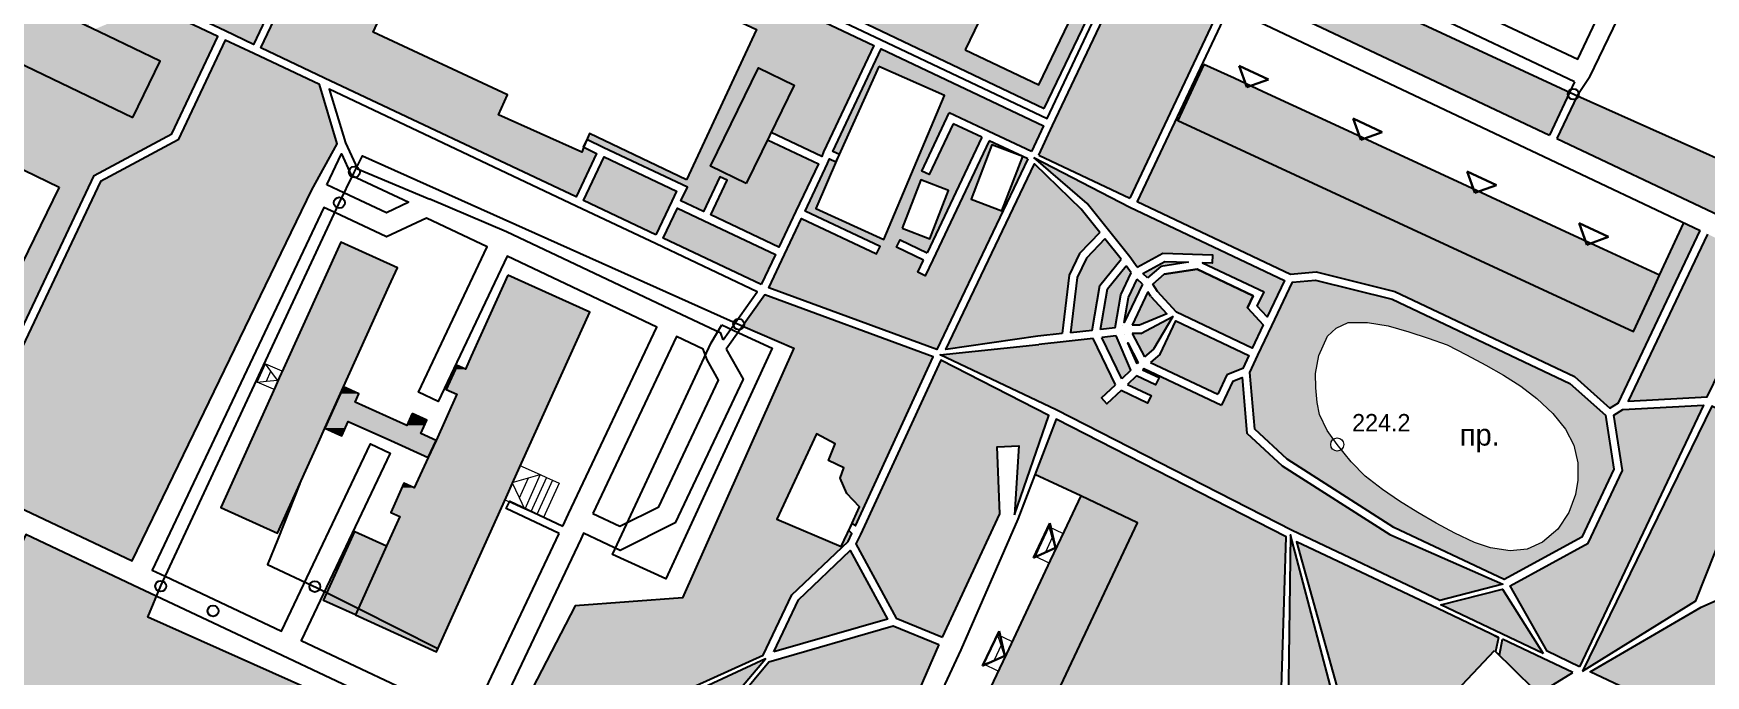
# Model space of a CAD drawing. Extents: x 1000 to 4000, y -4000 to -1000.
# Drawn here: x 2117.6 to 2424.6, y -2786.9 to -2669 of the extents above; entities that cross this region are included whole.
import ezdxf
from ezdxf.enums import TextEntityAlignment as Align

# ---------------------------------------------------------------- set-up
doc = ezdxf.new("R2010")
doc.units = 0
doc.header["$MEASUREMENT"] = 0
for name, color, linetype in [('30', 7, 'CONTINUOUS'), ('34', 7, 'CONTINUOUS'), ('AVTOSTOYANKI', 150, 'CONTINUOUS'), ('DOR_DOROZHKA', 40, 'CONTINUOUS'), ('DOR_LESTNICA', 6, 'CONTINUOUS'), ('OGRAZHDENIYA', 12, 'CONTINUOUS'), ('PL_DETSKAYA', 1, 'CONTINUOUS'), ('PL_SPORT', 5, 'CONTINUOUS'), ('PROEZDY', 253, 'CONTINUOUS'), ('VOROTA_SHLAGBAUMY', 30, 'CONTINUOUS'), ('ZDANIYA', 250, 'CONTINUOUS'), ('ZDANIYA_OSM_DOP', 250, 'CONTINUOUS'), ('ZDANIYA_OSM_DOP_ZALIVKA', 252, 'CONTINUOUS'), ('ZDANIYA_ZALIVKA', 251, 'CONTINUOUS')]:
    doc.layers.add(name, color=color, linetype=linetype)
doc.layers.add('GREEN_AREAS', color=7, linetype='CONTINUOUS', true_color=0x91ce82)
doc.layers.add('подъезды', color=6, linetype='CONTINUOUS', lineweight=40)
doc.styles.get("Standard").update_dxf_attribs({"font": 'txt', "height": 0.2})

msp = doc.modelspace()

# ---------------------------------------------------------------- hatches: boundary and pattern name
at = {"layer": 'GREEN_AREAS'}
h = msp.add_hatch(color=256, dxfattribs=at)
h.dxf.hatch_style = 1
h.paths.add_polyline_path([(2401.24, -2680.57, -0.187333), (2400.73, -2681.07), (2397.3, -2688.33), (2425.99, -2701.9), (2434.29, -2705.83), (2489.69, -2588.76), (2414.1, -2552.97), (2391.28, -2601.19), (2391.37, -2601.95), (2392.16, -2602.31), (2416.34, -2554.79), (2482.45, -2592.72), (2433.97, -2695.22)])
h = msp.add_hatch(color=256, dxfattribs=at)
h.dxf.hatch_style = 1
h.paths.add_polyline_path([(2069.36, -2777.68), (2045.1, -2766.2), (2048.66, -2758.67), (2048.01, -2755.84), (1997.18, -2731.15), (2034.55, -2654.58), (2122.29, -2697.23), (2103.3, -2736.12, -0.179706), (2103.78, -2736.63), (2108.11, -2738.68), (2128.74, -2695.11), (2143, -2687.44), (2151.45, -2669.59), (2140.65, -2664.47), (2046.12, -2614.59), (1993.42, -2725.98), (1993.15, -2747.37), (1989.45, -2755.18), (1990.18, -2754.95), (1995.17, -2743.71), (2000, -2745.9), (2016.8, -2754.18), (2011.37, -2765.22), (2008.2, -2771.92), (2060.4, -2796.62)])
h.paths.add_polyline_path([(2052, -2790.3), (2024.43, -2777.79), (2031.33, -2762.68), (2058.89, -2775.19)], flags=16)
h.paths.add_polyline_path([(2053.54, -2644.79), (2058.52, -2634.46), (2064.29, -2637.24), (2067.18, -2638.63), (2065.85, -2633.79), (2072.59, -2637.07), (2067.98, -2639.01), (2071.06, -2640.5), (2084.83, -2647.13), (2087.76, -2648.54), (2086.43, -2643.7), (2093.17, -2646.99), (2088.56, -2648.93), (2091.68, -2650.43), (2107.55, -2658.08), (2109.81, -2659.17), (2108.48, -2654.33), (2115.22, -2657.61), (2110.61, -2659.55), (2113.06, -2660.74), (2125.66, -2666.81), (2127.92, -2667.9), (2126.59, -2663.06), (2133.34, -2666.34), (2128.73, -2668.28), (2131.18, -2669.47), (2140.84, -2674.12), (2135.86, -2684.45)], flags=16)
h = msp.add_hatch(color=256, dxfattribs=at)
h.dxf.hatch_style = 1
h.paths.add_polyline_path([(2173.86, -2637.51), (2178.78, -2627.12), (2165.84, -2620.99), (2164.97, -2622.83), (2170.86, -2625.81), (2170.01, -2627.48), (2173.98, -2629.42), (2162.21, -2653.53), (2157.86, -2651.4), (2154.05, -2658.89), (2149.09, -2656.38), (2148.88, -2656.82), (2143.41, -2660.43), (2141.98, -2663.44), (2152.77, -2668.55), (2158.01, -2671.03)])
h = msp.add_hatch(color=256, dxfattribs=at)
h.dxf.hatch_style = 1
h.paths.add_polyline_path([(2216.43, -2626.4), (2210.92, -2638.04, -0.070597), (2210.96, -2638.32, -0.111525), (2210.87, -2638.75), (2303.18, -2682.76), (2326.19, -2634.92), (2292.63, -2619.04), (2282.7, -2640), (2298.59, -2651.73), (2298.15, -2652.33), (2311.63, -2658.78), (2302.17, -2678.45), (2288.69, -2672), (2298.15, -2652.33), (2297.7, -2652.93), (2282.05, -2641.38), (2277.59, -2650.79), (2272.09, -2651.75), (2267.48, -2650.57)])
h = msp.add_hatch(color=256, dxfattribs=at)
h.dxf.hatch_style = 1
h.paths.add_polyline_path([(2179.95, -2668.75), (2192.65, -2641.31), (2250.38, -2668.28), (2237.52, -2695.86), (2219.68, -2687.36), (2219.2, -2688.52), (2222.32, -2689.99), (2237.66, -2697.26), (2236.48, -2699.74), (2240.61, -2701.7), (2243.63, -2695.31), (2244.99, -2695.95), (2241.97, -2702.34), (2254.48, -2708.26), (2257.59, -2701.67), (2261.71, -2692.96), (2252.39, -2688.55), (2248.48, -2696.55), (2241.93, -2693.38), (2250.73, -2675.33), (2257.28, -2678.51), (2253.05, -2687.2), (2262.32, -2691.59), (2262.68, -2690.73), (2271.91, -2671.22), (2208.58, -2641.24), (2180.14, -2627.76), (2175.54, -2637.48), (2178.24, -2638.75), (2177.6, -2640.11), (2174.9, -2638.83), (2168.45, -2652.46), (2170.43, -2653.4), (2172.82, -2648.77), (2184.39, -2654.71), (2179.26, -2664.68), (2167.68, -2658.74), (2169.74, -2654.73), (2167.81, -2653.82), (2159.36, -2671.67), (2171.03, -2677.19), (2217.21, -2699.04), (2221, -2691.03), (2218.63, -2689.91), (2218.26, -2690.81), (2202.97, -2683.96), (2204.6, -2680.28)])
h = msp.add_hatch(color=256, dxfattribs=at)
h.dxf.hatch_style = 1
h.paths.add_polyline_path([(2345.09, -2643.88), (2338.32, -2640.68), (2328.36, -2635.96), (2304.73, -2685.92), (2302.18, -2691.35), (2318.88, -2699.25), (2335.36, -2664.42), (2334.37, -2664.55), (2332.28, -2666.9), (2329.29, -2664.25), (2332.36, -2660.79), (2337.4, -2660.1)])
h = msp.add_hatch(color=256, dxfattribs=at)
h.dxf.hatch_style = 1
h.paths.add_polyline_path([(2344.16, -2654.07), (2342.33, -2653.2), (2338.8, -2660.65), (2395.94, -2687.69), (2399.37, -2680.43, -0.070534), (2399.33, -2680.16, -0.109322), (2399.42, -2679.73)])
h = msp.add_hatch(color=256, dxfattribs=at)
h.dxf.hatch_style = 1
h.paths.add_polyline_path([(2168.68, -2697.7), (2173.36, -2689.27), (2170.08, -2678.41), (2158.04, -2672.71), (2152.81, -2670.23), (2144.14, -2688.53), (2129.88, -2696.2), (2109.15, -2739.99), (2104, -2750.86), (2116.08, -2756.57), (2135.74, -2765.85)])
h = msp.add_hatch(color=256, dxfattribs=at)
h.dxf.hatch_style = 1
h.paths.add_polyline_path([(2281.04, -2710.63), (2276.07, -2708.28), (2276.71, -2706.92), (2281.68, -2709.27), (2291.71, -2688.06), (2286.46, -2685.58), (2282.05, -2694.92), (2280.69, -2694.28), (2285.75, -2683.58), (2293.03, -2687.03), (2300.82, -2690.71), (2303.06, -2685.96), (2273.27, -2671.86), (2264.36, -2690.68), (2265.55, -2691.24), (2272.82, -2675.1), (2284.86, -2680.43), (2273.71, -2706.82), (2261.24, -2701.13), (2264.95, -2692.62), (2263.75, -2692.05), (2263.4, -2692.91), (2259.27, -2701.63), (2273.05, -2708.15), (2272.41, -2709.51), (2258.63, -2702.99), (2255.51, -2709.58), (2252.61, -2715.71), (2283.45, -2727.03), (2300.18, -2692.06), (2299.23, -2691.62), (2295.41, -2701.6), (2289.76, -2699.45), (2293.58, -2689.45), (2299.03, -2691.52), (2293.07, -2688.7), (2282.72, -2710.59), (2281.35, -2713.49), (2280, -2712.85)])
h.paths.add_polyline_path([(2277.1, -2704.78), (2280.52, -2695.87), (2285.62, -2697.82), (2282.2, -2706.74)], flags=16)
h = msp.add_hatch(color=256, dxfattribs=at)
h.dxf.hatch_style = 1
h.paths.add_polyline_path([(2327.71, -2685.01), (2327.36, -2684.84), (2320.23, -2699.89), (2348.42, -2713.23), (2353.11, -2712.78), (2367.58, -2716.4), (2400.56, -2732.01), (2407.02, -2737.8), (2408.64, -2736.82), (2423.6, -2705.2), (2420.62, -2703.79), (2416.17, -2713.42), (2415.04, -2715.84), (2411.38, -2723.75)])
h = msp.add_hatch(color=256, dxfattribs=at)
h.dxf.hatch_style = 1
h.paths.add_polyline_path([(2222.36, -2691.67), (2218.56, -2699.68), (2231.87, -2705.98), (2234.8, -2699.78), (2235.66, -2697.97)], flags=17)
h = msp.add_hatch(color=256, dxfattribs=at)
h.dxf.hatch_style = 1
h.paths.add_polyline_path([(2318.91, -2700.92), (2301.28, -2691.78), (2311.06, -2700.25), (2314.98, -2705.14), (2318.88, -2710.02), (2320.24, -2711.93), (2324.98, -2709.38), (2334.05, -2709.67), (2334.01, -2711.17), (2332.25, -2711.12), (2343.56, -2716.47), (2342.31, -2719.11), (2344.11, -2721.06), (2347.29, -2714.35)])
h = msp.add_hatch(color=256, dxfattribs=at)
h.dxf.hatch_style = 1
h.paths.add_polyline_path([(2307.79, -2713.39), (2309.68, -2709.41), (2313.39, -2705.56), (2309.95, -2701.26), (2301.4, -2692.97), (2285.11, -2727.03), (2302.01, -2724.61), (2306.46, -2724.13)])
h = msp.add_hatch(color=256, dxfattribs=at)
h.dxf.hatch_style = 1
h.paths.add_polyline_path([(2240.64, -2703.37), (2235.84, -2701.1), (2233.23, -2706.62), (2251.22, -2715.13), (2253.83, -2709.62)])
h = msp.add_hatch(color=256, dxfattribs=at)
h.dxf.hatch_style = 1
h.paths.add_polyline_path([(2313.39, -2715.29), (2317.32, -2710.47), (2314.34, -2706.74), (2310.93, -2710.28), (2309.25, -2713.82), (2307.99, -2723.97), (2311.99, -2723.54)])
h = msp.add_hatch(color=256, dxfattribs=at)
h.dxf.hatch_style = 1
h.paths.add_polyline_path([(2441.51, -2713.67), (2433.26, -2709.77), (2424.96, -2705.84), (2410.43, -2736.53), (2424.94, -2735.74), (2427.27, -2730.83), (2436.41, -2724.44)])
h = msp.add_hatch(color=256, dxfattribs=at)
h.dxf.hatch_style = 1
h.paths.add_polyline_path([(2324.58, -2711.82), (2329.64, -2711.03), (2325.34, -2710.89), (2321.28, -2713.07), (2322.15, -2713.9)])
h = msp.add_hatch(color=256, dxfattribs=at)
h.dxf.hatch_style = 1
h.paths.add_polyline_path([(2317.23, -2717.02), (2319.14, -2712.98), (2318.24, -2711.71), (2314.8, -2715.93), (2313.54, -2723.37), (2316.21, -2723.07)])
h = msp.add_hatch(color=256, dxfattribs=at)
h.dxf.hatch_style = 1
h.paths.add_polyline_path([(2331.24, -2712.3), (2325.23, -2713.23), (2323.11, -2715.05), (2323.98, -2716.39), (2327.45, -2720.19), (2341.39, -2726.78), (2343.41, -2722.53), (2340.52, -2719.38), (2341.56, -2717.18)])
h = msp.add_hatch(color=256, dxfattribs=at)
h.dxf.hatch_style = 1
h.paths.add_polyline_path([(2102.9, -2775.4), (2099.56, -2781.61), (2093.78, -2778.53), (2097.11, -2772.32)], flags=16)
h.paths.add_polyline_path([(2138.59, -2776.21), (2140.18, -2772.36), (2140.1, -2772.32), (2135.84, -2770.32), (2116.18, -2761.04), (2102.83, -2789.24), (2120.51, -2798.88), (2158.27, -2816.66), (2160.26, -2818.3), (2166.95, -2821.48), (2171.44, -2820.76), (2171.39, -2815.44), (2176.38, -2804.9), (2180, -2806.61), (2175.4, -2816.32), (2175.43, -2819.93), (2183.05, -2823.53), (2188.69, -2811.62), (2251.6, -2783.18), (2256.85, -2772.11), (2267.16, -2762.29), (2267.84, -2760.86), (2267.3, -2760.29), (2265.89, -2763.2), (2254.06, -2758.18), (2261.38, -2742.56), (2264.8, -2744.37), (2263.55, -2747.41), (2266.36, -2748.76), (2265.69, -2750.68), (2266.92, -2753.48), (2269.24, -2755.95), (2267.9, -2758.99), (2268.5, -2759.43), (2282.81, -2728.39), (2251.86, -2717.03), (2248.09, -2722.37, -0.115554), (2248, -2722.81), (2257.2, -2726.82), (2236.77, -2772.65), (2217.03, -2774.14), (2204.82, -2797.76), (2194.09, -2800.99)])
h.paths.add_polyline_path([(2165.05, -2801.82), (2170.59, -2804.11), (2169.41, -2806.97), (2167.06, -2812.66), (2161.93, -2810.54), (2161.52, -2810.37), (2163.86, -2804.68)], flags=16)
h.paths.add_polyline_path([(2179.95, -2808.11), (2182.34, -2809.25), (2181.41, -2811.18), (2184.55, -2812.67), (2181.8, -2818.5), (2176.27, -2815.89)], flags=16)
h.paths.add_polyline_path([(2209.42, -2823.71), (2206.2, -2830.36), (2189.48, -2822.27), (2192.68, -2815.65), (2193.75, -2816.17), (2199.93, -2819.12)], flags=16)
h = msp.add_hatch(color=256, dxfattribs=at)
h.dxf.hatch_style = 1
h.paths.add_polyline_path([(2321.22, -2715.08), (2320.25, -2714.16), (2318.68, -2717.47), (2317.89, -2722.1)])
h = msp.add_hatch(color=256, dxfattribs=at)
h.dxf.hatch_style = 1
h.paths.add_polyline_path([(2322.78, -2717.3), (2322.23, -2716.45), (2319.32, -2722.59), (2320.65, -2722.59), (2325.72, -2720.51)])
h = msp.add_hatch(color=256, dxfattribs=at)
h.dxf.hatch_style = 1
h.paths.add_polyline_path([(2367.07, -2717.82), (2353, -2714.29), (2348.78, -2714.7), (2344.98, -2722.71), (2342.43, -2728.1), (2340.93, -2731.26), (2341.86, -2741.7), (2347.79, -2747.21), (2367.36, -2759.71), (2387.66, -2769.31), (2401.88, -2761.54), (2407.79, -2749.05), (2406.24, -2739.11), (2399.72, -2733.27)])
h.paths.add_polyline_path([(2352.97, -2731.47), (2353.6, -2728.18), (2355.22, -2724.59), (2356.8, -2723.1), (2359.01, -2722.11), (2362.54, -2722.11), (2366.32, -2722.68), (2370.16, -2723.79), (2373.68, -2724.94), (2377.2, -2726.2), (2380.74, -2728.05), (2384.27, -2729.94), (2387.53, -2731.79), (2390.7, -2733.76), (2393.65, -2736.07), (2396.56, -2738.82), (2398.9, -2741.65), (2400.4, -2744.63), (2401.14, -2747.89), (2401.18, -2751.02), (2400.76, -2753.66), (2399.48, -2756.97), (2397.48, -2760.03), (2394.69, -2762.4), (2391.84, -2763.71), (2388.72, -2764.03), (2385.14, -2763.48), (2382.16, -2762.51), (2378.55, -2760.8), (2375.12, -2758.97), (2371.8, -2756.96), (2368.39, -2754.87), (2365.32, -2752.75), (2362.14, -2750.33), (2359.52, -2747.66), (2357.74, -2745.43, -0.629162), (2355.79, -2744.49, -0.240907), (2356.28, -2743.52), (2355.14, -2741.93), (2353.71, -2739.01), (2353.27, -2736.76), (2353.03, -2734.08)], flags=16)
h.paths.add_polyline_path([(2378.5, -2745.3), (2387.83, -2745.3), (2387.83, -2741.3), (2378.5, -2741.3)], flags=8)
h.paths.add_polyline_path([(2357.87, -2742.87), (2372.27, -2742.87), (2372.27, -2738.07), (2357.87, -2738.07)], flags=8)
h = msp.add_hatch(color=256, dxfattribs=at)
h.dxf.hatch_style = 1
h.paths.add_polyline_path([(2326.8, -2720.99), (2320.95, -2724.09), (2319.36, -2724.09), (2321.57, -2728.42), (2323.24, -2726.98)])
h = msp.add_hatch(color=256, dxfattribs=at)
h.dxf.hatch_style = 1
h.paths.add_polyline_path([(2327.35, -2721.8), (2324.46, -2727.91), (2322.7, -2729.42), (2335.03, -2735.26), (2336.71, -2731.72), (2339.62, -2730.54), (2340.75, -2728.14)])
h = msp.add_hatch(color=256, dxfattribs=at)
h.dxf.hatch_style = 1
h.paths.add_polyline_path([(2312.18, -2725.03), (2307.21, -2725.56), (2302.2, -2726.1), (2284.05, -2728.01), (2305.35, -2738.14), (2348.7, -2760.3), (2375.81, -2773.14), (2387.42, -2770.14), (2366.64, -2761.02), (2346.86, -2748.4), (2340.41, -2742.41), (2339.51, -2732.2), (2337.82, -2732.89), (2335.75, -2737.26), (2321.5, -2730.51), (2321.24, -2730.77), (2324.26, -2732.21), (2323.62, -2733.56), (2320.12, -2731.9), (2318.5, -2733.49), (2322.8, -2735.52), (2322.16, -2736.88), (2317.34, -2734.6), (2314.68, -2737.01), (2313.67, -2735.91), (2316.29, -2733.53)])
h = msp.add_hatch(color=256, dxfattribs=at)
h.dxf.hatch_style = 1
h.paths.add_polyline_path([(2316.39, -2724.56), (2313.77, -2724.85), (2317.43, -2732.44), (2319.08, -2730.82)])
h = msp.add_hatch(color=256, dxfattribs=at)
h.dxf.hatch_style = 1
h.paths.add_polyline_path([(2318.55, -2725.81), (2320.22, -2729.68), (2320.43, -2729.47)])
h = msp.add_hatch(color=256, dxfattribs=at)
h.dxf.hatch_style = 1
h.paths.add_polyline_path([(2295.05, -2757.23), (2294.52, -2744.94), (2298.52, -2744.76), (2297.72, -2757.44), (2304.05, -2739.16), (2284.18, -2728.99), (2269.43, -2761), (2268.62, -2762.72), (2276.02, -2776.41), (2284.5, -2779.89)])
h = msp.add_hatch(color=256, dxfattribs=at)
h.dxf.hatch_style = 1
h.paths.add_polyline_path([(2424.21, -2737.28), (2409.45, -2738.08), (2407.76, -2739.11), (2409.34, -2749.28), (2403.03, -2762.62), (2388.72, -2770.45), (2395.51, -2782.47), (2401.49, -2785.3)])
h = msp.add_hatch(color=256, dxfattribs=at)
h.dxf.hatch_style = 1
h.paths.add_polyline_path([(2435.23, -2741.93), (2425.79, -2737.46), (2401.99, -2786.13), (2422.86, -2773.2)])
h = msp.add_hatch(color=256, dxfattribs=at)
h.dxf.hatch_style = 1
h.paths.add_polyline_path([(2346.37, -2801.06), (2347.6, -2761.43), (2305.39, -2739.84), (2301.48, -2749.99), (2309.89, -2753.95), (2320.31, -2758.86), (2272.43, -2860.46), (2272.31, -2860.73), (2302.71, -2873.68), (2321.93, -2852.7)])
h = msp.add_hatch(color=256, dxfattribs=at)
h.dxf.hatch_style = 1
h.paths.add_polyline_path([(2348.38, -2761.09), (2347.86, -2801.42), (2322.69, -2852.91), (2362.36, -2813.99)])
h = msp.add_hatch(color=256, dxfattribs=at)
h.dxf.hatch_style = 1
h.paths.add_polyline_path([(2377.99, -2790.68), (2385.88, -2782.35), (2386.07, -2782.53), (2386.62, -2779.91), (2385.05, -2779.17), (2375.44, -2774.62), (2349.53, -2762.36), (2363.6, -2812.85), (2377.64, -2800.19), (2381.88, -2797.6), (2381.37, -2796.75), (2377.88, -2798.95)])
h = msp.add_hatch(color=256, dxfattribs=at)
h.dxf.hatch_style = 1
h.paths.add_polyline_path([(2267.58, -2763.96), (2258.08, -2773.01), (2253.55, -2782.57), (2274.38, -2776.54)])
h = msp.add_hatch(color=256, dxfattribs=at)
h.dxf.hatch_style = 1
h.paths.add_polyline_path([(2464.77, -2778.07), (2464.15, -2779.8), (2460.58, -2775.67), (2459.03, -2774.86), (2458.57, -2775.21), (2460.1, -2775.97), (2463.98, -2780.31), (2463.07, -2782.87), (2458.33, -2782.89), (2440.39, -2773.14), (2439.2, -2772.07), (2439.16, -2770.54), (2435.86, -2768.97), (2423.8, -2774.38), (2403.45, -2786.23), (2412.14, -2790.34), (2430.45, -2798.31), (2472.7, -2817.63), (2477.74, -2806.61)])
h = msp.add_hatch(color=256, dxfattribs=at)
h.dxf.hatch_style = 1
h.paths.add_polyline_path([(2387.34, -2771.05), (2376.03, -2773.96), (2394.81, -2782.89)])
h = msp.add_hatch(color=256, dxfattribs=at)
h.dxf.hatch_style = 1
h.paths.add_polyline_path([(2283.86, -2781.25), (2275.44, -2777.79), (2252.59, -2784.41), (2213.41, -2831.65), (2220.79, -2837.91), (2231.6, -2843.03), (2251.62, -2851.89), (2254.14, -2845.21), (2244.86, -2813.48), (2240.83, -2819.82), (2233.09, -2814.93), (2247.52, -2792.2), (2255.26, -2797.1), (2246.5, -2810.91), (2256.31, -2844.49)])
h = msp.add_hatch(color=256, dxfattribs=at)
h.dxf.hatch_style = 1
h.paths.add_polyline_path([(2400.27, -2786.38), (2394.66, -2783.72), (2387.33, -2780.25), (2386.77, -2783.21), (2393.06, -2789.41), (2390.39, -2791.08), (2390.98, -2792.05)])
h = msp.add_hatch(color=256, dxfattribs=at)
h.dxf.hatch_style = 1
h.paths.add_polyline_path([(2252.03, -2783.86), (2193.33, -2811.17), (2186.67, -2825.24), (2208.36, -2835.5), (2211.78, -2831.27)])
h.paths.add_polyline_path([(2209.42, -2823.71), (2206.2, -2830.36), (2189.48, -2822.27), (2192.68, -2815.65), (2193.75, -2816.17), (2199.93, -2819.12)], flags=16)

# ---------------------------------------------------------------- linework, layer by layer
at = {"layer": '30', "color": 253, "linetype": 'Continuous', "lineweight": 0}
for p, q in [((2355.22, -2724.59), (2356.8, -2723.1)), ((2356.8, -2723.1), (2359.01, -2722.11)), ((2359.01, -2722.11), (2362.54, -2722.11)), ((2362.54, -2722.11), (2366.32, -2722.68)), ((2366.32, -2722.68), (2370.16, -2723.79)), ((2353.6, -2728.18), (2355.22, -2724.59)), ((2370.16, -2723.79), (2373.68, -2724.94)), ((2373.68, -2724.94), (2377.2, -2726.2)), ((2377.2, -2726.2), (2380.74, -2728.05)), ((2352.97, -2731.47), (2353.6, -2728.18)), ((2380.74, -2728.05), (2384.27, -2729.94)), ((2353.03, -2734.08), (2352.97, -2731.47)), ((2384.27, -2729.94), (2387.53, -2731.79)), ((2387.53, -2731.79), (2390.7, -2733.76)), ((2353.27, -2736.76), (2353.03, -2734.08)), ((2390.7, -2733.76), (2393.65, -2736.07)), ((2353.71, -2739.01), (2353.27, -2736.76)), ((2393.65, -2736.07), (2396.56, -2738.82)), ((2355.14, -2741.93), (2353.71, -2739.01)), ((2396.56, -2738.82), (2398.9, -2741.65)), ((2398.9, -2741.65), (2400.4, -2744.63)), ((2356.99, -2744.49), (2355.14, -2741.93)), ((2359.52, -2747.66), (2356.99, -2744.49)), ((2400.4, -2744.63), (2401.14, -2747.89)), ((2362.14, -2750.33), (2359.52, -2747.66)), ((2401.14, -2747.89), (2401.18, -2751.02)), ((2365.32, -2752.75), (2362.14, -2750.33)), ((2368.39, -2754.87), (2365.32, -2752.75)), ((2400.76, -2753.66), (2399.48, -2756.97)), ((2401.18, -2751.02), (2400.76, -2753.66)), ((2371.8, -2756.96), (2368.39, -2754.87)), ((2375.12, -2758.97), (2371.8, -2756.96)), ((2399.48, -2756.97), (2397.48, -2760.03)), ((2378.55, -2760.8), (2375.12, -2758.97)), ((2397.48, -2760.03), (2394.69, -2762.4)), ((2382.16, -2762.51), (2378.55, -2760.8)), ((2385.14, -2763.48), (2382.16, -2762.51)), ((2394.69, -2762.4), (2391.84, -2763.71)), ((2388.72, -2764.03), (2385.14, -2763.48)), ((2391.84, -2763.71), (2388.72, -2764.03))]:
    msp.add_line(p, q, dxfattribs=at)
msp.add_circle((2356.99, -2744.49), 1.2, dxfattribs=at)
at = {"layer": 'AVTOSTOYANKI'}
msp.add_lwpolyline([(2244.01, -2722.54), (2247.13, -2723.98), (2253.24, -2726.79), (2233.73, -2769.19), (2223.94, -2764.7), (2225.19, -2761.97), (2242.04, -2725.81)], close=True, dxfattribs=at)
at = {"layer": 'DOR_DOROZHKA', "linetype": 'Continuous', "lineweight": 0}
for p, q in [((2158.69, -2733.05), (2160.18, -2729.66)), ((2160.18, -2729.66), (2163.18, -2730.97)), ((2161.2, -2731.03), (2160.18, -2729.66)), ((2160.39, -2732.87), (2161.2, -2731.03)), ((2162.41, -2732.67), (2161.2, -2731.03)), ((2158.69, -2733.05), (2160.39, -2732.87)), ((2161.65, -2734.35), (2158.69, -2733.05)), ((2160.39, -2732.87), (2162.41, -2732.67)), ((2162.41, -2732.67), (2162.41, -2732.67)), ((2205.5, -2751.47), (2208.5, -2750.62)), ((2206.84, -2754.31), (2208.5, -2750.62)), ((2206.91, -2748.35), (2210.64, -2750.02)), ((2210.64, -2750.02), (2207.81, -2756.34)), ((2208.5, -2750.62), (2210.64, -2750.02)), ((2211.77, -2750.53), (2208.94, -2756.85)), ((2210.64, -2750.02), (2211.77, -2750.53)), ((2211.77, -2750.53), (2212.87, -2751.02)), ((2206.84, -2754.31), (2205.5, -2751.47)), ((2205.5, -2751.47), (2205.5, -2751.47)), ((2212.87, -2751.02), (2210.03, -2757.34)), ((2214.1, -2751.57), (2211.27, -2757.89)), ((2212.87, -2751.02), (2214.1, -2751.57)), ((2207.81, -2756.34), (2204.05, -2754.66)), ((2207.81, -2756.34), (2206.84, -2754.31)), ((2208.94, -2756.85), (2207.81, -2756.34)), ((2210.03, -2757.34), (2208.94, -2756.85)), ((2211.27, -2757.89), (2210.03, -2757.34)), ((2302.34, -2763.39), (2304.09, -2759.64)), ((2304.09, -2759.64), (2306.54, -2760.79)), ((2304.67, -2761.57), (2304.09, -2759.64)), ((2304.67, -2761.57), (2303.41, -2764.29)), ((2305.26, -2763.5), (2304.67, -2761.57)), ((2301.55, -2765.08), (2302.34, -2763.39)), ((2301.55, -2765.08), (2303.41, -2764.29)), ((2303.98, -2766.21), (2301.55, -2765.08)), ((2303.41, -2764.29), (2305.26, -2763.5)), ((2305.26, -2763.5), (2305.26, -2763.5)), ((2292.65, -2783.62), (2294.61, -2779.41)), ((2295.26, -2781.37), (2293.99, -2784.08)), ((2294.61, -2779.41), (2297.19, -2780.62)), ((2295.26, -2781.37), (2294.61, -2779.41)), ((2295.91, -2783.32), (2295.26, -2781.37)), ((2292.08, -2784.84), (2292.65, -2783.62)), ((2292.08, -2784.84), (2293.99, -2784.08)), ((2293.99, -2784.08), (2295.91, -2783.32)), ((2295.91, -2783.32), (2295.91, -2783.32)), ((2294.63, -2786.04), (2292.08, -2784.84))]:
    msp.add_line(p, q, dxfattribs=at)
at = {"layer": 'DOR_DOROZHKA'}
for p, q in [((2385.05, -2779.17), (2386.62, -2779.91)), ((2386.62, -2779.91), (2386.07, -2782.53)), ((2386.77, -2783.21), (2387.33, -2780.25)), ((2386.07, -2782.53), (2386.77, -2783.21))]:
    msp.add_line(p, q, dxfattribs=at)
for points in [[(2093.04, -2731.54), (2103.18, -2736.34), (2108.11, -2738.68), (2128.74, -2695.11), (2143, -2687.44), (2151.45, -2669.59), (2140.65, -2664.47), (2046.12, -2614.59)], [(2165.84, -2620.99), (2178.78, -2627.12), (2173.86, -2637.51), (2158.01, -2671.03), (2152.77, -2668.55), (2141.98, -2663.44), (2143.41, -2660.43)], [(2216.43, -2626.4), (2209.9, -2640.2), (2273.23, -2670.18), (2303.7, -2684.6), (2327.01, -2635.31), (2326.19, -2634.93), (2292.63, -2619.04)], [(2302.18, -2691.35), (2304.73, -2685.92), (2328.36, -2635.96), (2338.32, -2640.68)], [(2208.58, -2641.24), (2271.91, -2671.22), (2262.68, -2690.73), (2262.32, -2691.59), (2253.05, -2687.2)], [(2252.76, -2687.78), (2252.4, -2688.55), (2261.71, -2692.96), (2257.59, -2701.67), (2254.48, -2708.26), (2241.97, -2702.34), (2244.99, -2695.95), (2243.63, -2695.31), (2240.61, -2701.7), (2236.48, -2699.74), (2237.66, -2697.26), (2222.32, -2689.99), (2219.19, -2688.51), (2218.54, -2689.86), (2221, -2691.03), (2217.21, -2699.04), (2171.03, -2677.19), (2159.36, -2671.67), (2167.81, -2653.82)], [(2335.36, -2664.42), (2318.88, -2699.25)], [(2337.09, -2664.27), (2320.23, -2699.89), (2348.42, -2713.23), (2353.11, -2712.78), (2367.58, -2716.4), (2400.56, -2732.01), (2407.02, -2737.8), (2408.64, -2736.82), (2423.6, -2705.2)], [(2168.68, -2697.7), (2173.36, -2689.27), (2170.08, -2678.41), (2158.04, -2672.71), (2152.81, -2670.23), (2144.14, -2688.53), (2129.88, -2696.2), (2109.15, -2739.99), (2104, -2750.86)], [(2300.18, -2692.06), (2283.45, -2727.03), (2252.61, -2715.71), (2255.51, -2709.58), (2258.63, -2702.99), (2272.41, -2709.51), (2273.05, -2708.15), (2259.27, -2701.63), (2263.4, -2692.91), (2263.75, -2692.05), (2264.93, -2692.61), (2265.57, -2691.25), (2264.36, -2690.68), (2273.27, -2671.86), (2303.06, -2685.96), (2300.82, -2690.71)], [(2403.34, -2676.99), (2401.01, -2680.47)], [(2244.21, -2725.25), (2250.45, -2716.43), (2231.91, -2707.66), (2217.24, -2700.72), (2171.91, -2679.27), (2174.87, -2689.07), (2177.08, -2693.89), (2190.34, -2699.47)], [(2400.57, -2677.89), (2399.65, -2679.83)], [(2286.46, -2685.58), (2282.05, -2694.92), (2280.69, -2694.28), (2285.75, -2683.58)], [(2293.07, -2688.7), (2282.72, -2710.59), (2281.35, -2713.49), (2280, -2712.85), (2281.04, -2710.63)], [(2291.71, -2688.06), (2281.68, -2709.27)], [(2171.46, -2696.8), (2174.16, -2691.11), (2175.95, -2695.01), (2186.53, -2700.02)], [(2231.87, -2705.98), (2218.56, -2699.68), (2222.36, -2691.67), (2235.66, -2697.97), (2234.8, -2699.78), (2231.87, -2705.98)], [(2311.06, -2700.25), (2301.28, -2691.78)], [(2302.01, -2724.61), (2285.11, -2727.03), (2301.4, -2692.97), (2309.95, -2701.26)], [(2251.22, -2715.13), (2233.23, -2706.62), (2235.84, -2701.1), (2240.64, -2703.37), (2253.83, -2709.62), (2251.22, -2715.13)], [(2318.91, -2700.92), (2347.29, -2714.35), (2344.11, -2721.06), (2342.31, -2719.11)], [(2313.39, -2705.56), (2309.68, -2709.41), (2307.79, -2713.39), (2306.46, -2724.13)], [(2314.34, -2706.74), (2310.93, -2710.28), (2309.25, -2713.82), (2307.99, -2723.97)], [(2424.96, -2705.84), (2410.43, -2736.53), (2424.94, -2735.74), (2427.27, -2730.83), (2436.41, -2724.44)], [(2311.99, -2723.54), (2313.39, -2715.29), (2317.32, -2710.47)], [(2320.24, -2711.93), (2324.98, -2709.38), (2334.05, -2709.67), (2334.01, -2711.17), (2332.25, -2711.12), (2343.56, -2716.47)], [(2321.28, -2713.07), (2325.34, -2710.89), (2329.64, -2711.03), (2324.58, -2711.82), (2322.15, -2713.9)], [(2313.54, -2723.37), (2314.8, -2715.93), (2318.24, -2711.71)], [(2316.21, -2723.07), (2317.23, -2717.02), (2319.14, -2712.98)], [(2341.56, -2717.18), (2331.24, -2712.3), (2325.23, -2713.23), (2323.11, -2715.05)], [(2188.69, -2811.62), (2251.6, -2783.18), (2256.85, -2772.11), (2267.16, -2762.29), (2267.84, -2760.86), (2267.3, -2760.29), (2267.9, -2758.99), (2268.5, -2759.43), (2282.81, -2728.39), (2251.86, -2717.03), (2244.8, -2727.01)], [(2321.22, -2715.08), (2317.89, -2722.1), (2318.68, -2717.47), (2320.25, -2714.16)], [(2322.23, -2716.45), (2319.32, -2722.59)], [(2340.52, -2719.38), (2343.41, -2722.53), (2341.39, -2726.78), (2327.45, -2720.19), (2323.98, -2716.39)], [(2367.07, -2717.82), (2399.72, -2733.27), (2406.24, -2739.11), (2407.79, -2749.05), (2401.88, -2761.54), (2387.66, -2769.31), (2367.36, -2759.71), (2347.79, -2747.21), (2341.86, -2741.7), (2340.93, -2731.26), (2342.43, -2728.1), (2344.98, -2722.71), (2348.78, -2714.7), (2353, -2714.29), (2367.07, -2717.82)], [(2322.78, -2717.3), (2325.72, -2720.51), (2320.65, -2722.59)], [(2317.6, -2722.72), (2317.6, -2722.73)], [(2320.95, -2724.09), (2326.8, -2720.99), (2323.24, -2726.98)], [(2324.46, -2727.91), (2327.35, -2721.8), (2340.75, -2728.14), (2339.62, -2730.54), (2336.71, -2731.72)], [(2337.82, -2732.89), (2339.51, -2732.2), (2340.41, -2742.41), (2346.86, -2748.4), (2366.64, -2761.02), (2387.42, -2770.14), (2375.81, -2773.14), (2348.7, -2760.3), (2305.35, -2738.14), (2284.05, -2728.01), (2302.2, -2726.1)], [(2316.29, -2733.53), (2312.18, -2725.03)], [(2317.43, -2732.44), (2313.77, -2724.85)], [(2319.08, -2730.82), (2316.39, -2724.56)], [(2317.88, -2724.24), (2317.87, -2724.22)], [(2320.22, -2729.68), (2318.55, -2725.81), (2320.43, -2729.47)], [(2319.36, -2724.09), (2321.57, -2728.42)], [(2297.72, -2757.44), (2304.05, -2739.16), (2284.18, -2728.99), (2269.43, -2761), (2268.62, -2762.72), (2276.02, -2776.41), (2284.5, -2779.89)], [(2322.7, -2729.42), (2335.03, -2735.26)], [(2321.24, -2730.77), (2324.26, -2732.21), (2323.62, -2733.56), (2320.12, -2731.9)], [(2321.5, -2730.51), (2335.75, -2737.26)], [(2318.5, -2733.49), (2322.8, -2735.52), (2322.16, -2736.88), (2317.34, -2734.6)], [(2401.49, -2785.3), (2395.51, -2782.47), (2388.72, -2770.45), (2403.03, -2762.62), (2409.34, -2749.28), (2407.76, -2739.11), (2409.45, -2738.08), (2424.21, -2737.28), (2401.49, -2785.3)], [(2401.99, -2786.13), (2422.86, -2773.2), (2435.23, -2741.93), (2425.79, -2737.46), (2401.99, -2786.13)], [(2255.3, -2853.48), (2302.71, -2873.68), (2302.71, -2873.68), (2321.93, -2852.7), (2346.37, -2801.06), (2347.6, -2761.43), (2305.39, -2739.84), (2298.32, -2758.2)], [(2214.13, -2760.84), (2204.39, -2756.24), (2205.04, -2754.88), (2214.77, -2759.49)], [(2322.69, -2852.91), (2362.36, -2813.99), (2348.38, -2761.09), (2347.86, -2801.42), (2322.69, -2852.91)], [(2386.62, -2779.91), (2375.44, -2774.62), (2349.53, -2762.36), (2363.6, -2812.85), (2377.64, -2800.19), (2381.88, -2797.6)], [(2253.55, -2782.57), (2258.08, -2773.01), (2267.58, -2763.96), (2274.38, -2776.54), (2253.55, -2782.57)], [(2430.45, -2798.31), (2412.14, -2790.34), (2403.45, -2786.23), (2423.8, -2774.38), (2435.86, -2768.97), (2439.53, -2770.71), (2442.28, -2769.59), (2448.19, -2772.39), (2456.91, -2776.51), (2462.19, -2772.4), (2462.19, -2772.4), (2477.74, -2806.61)], [(2394.81, -2782.89), (2376.03, -2773.96), (2387.34, -2771.05), (2394.81, -2782.89)], [(2231.6, -2843.03), (2220.79, -2837.91), (2213.41, -2831.65), (2252.59, -2784.41), (2275.44, -2777.79), (2283.86, -2781.25)], [(2400.27, -2786.38), (2394.66, -2783.72), (2387.33, -2780.25)], [(2208.36, -2835.5), (2211.78, -2831.27), (2252.03, -2783.86), (2193.33, -2811.17)], [(2390.98, -2792.05), (2400.27, -2786.38)]]:
    msp.add_lwpolyline(points, dxfattribs=at)
at = {"layer": 'DOR_LESTNICA'}
for points in [[(2399.65, -2679.83), (2395.94, -2687.69)], [(2401.01, -2680.47), (2397.3, -2688.33)], [(2300.82, -2690.71), (2293.03, -2687.03), (2285.75, -2683.58)], [(2291.71, -2688.06), (2286.46, -2685.58)], [(2300.18, -2692.06), (2293.07, -2688.7)], [(2301.28, -2691.78), (2318.91, -2700.92)], [(2302.18, -2691.35), (2318.88, -2699.25)], [(2313.39, -2705.56), (2309.95, -2701.26)], [(2320.24, -2711.93), (2318.88, -2710.02), (2314.98, -2705.14), (2311.06, -2700.25)], [(2281.04, -2710.63), (2276.07, -2708.28), (2276.71, -2706.92), (2281.68, -2709.27)], [(2317.32, -2710.47), (2314.34, -2706.74)], [(2319.14, -2712.98), (2318.24, -2711.71)], [(2322.15, -2713.9), (2321.28, -2713.07)], [(2321.22, -2715.08), (2320.25, -2714.16)], [(2322.78, -2717.3), (2322.23, -2716.45)], [(2323.98, -2716.39), (2323.11, -2715.05)], [(2340.52, -2719.38), (2341.56, -2717.18)], [(2342.31, -2719.11), (2343.56, -2716.47)], [(2316.21, -2723.07), (2313.54, -2723.37)], [(2320.65, -2722.59), (2319.32, -2722.59)], [(2306.46, -2724.13), (2302.01, -2724.61)], [(2312.18, -2725.03), (2307.21, -2725.56), (2302.2, -2726.1)], [(2311.99, -2723.54), (2307.99, -2723.97)], [(2316.39, -2724.56), (2313.77, -2724.85)], [(2320.95, -2724.09), (2319.36, -2724.09)], [(2320.43, -2729.47), (2320.22, -2729.68)], [(2323.24, -2726.98), (2321.57, -2728.42)], [(2324.46, -2727.91), (2322.7, -2729.42)], [(2319.08, -2730.82), (2317.43, -2732.44)], [(2320.12, -2731.9), (2318.5, -2733.49)], [(2321.5, -2730.51), (2321.24, -2730.77)], [(2336.71, -2731.72), (2335.03, -2735.26)], [(2317.34, -2734.6), (2314.68, -2737.01), (2313.67, -2735.91), (2316.29, -2733.53)], [(2337.82, -2732.89), (2335.75, -2737.26)]]:
    msp.add_lwpolyline(points, dxfattribs=at)
at = {"layer": 'GREEN_AREAS'}
for p, q in [((2327.71, -2685.01), (2327.36, -2684.84)), ((2416.17, -2713.42), (2420.62, -2703.79)), ((2309.89, -2753.95), (2301.48, -2749.99))]:
    msp.add_line(p, q, dxfattribs=at)
msp.add_lwpolyline([(2325.23, -2713.23), (2331.24, -2712.3), (2341.56, -2717.18), (2340.52, -2719.38), (2343.41, -2722.53), (2341.39, -2726.78), (2327.45, -2720.19), (2323.98, -2716.39), (2323.11, -2715.05), (2325.23, -2713.23)], dxfattribs=at)
at = {"layer": 'OGRAZHDENIYA'}
for points in [[(2303.18, -2682.76), (2326.56, -2634.15), (2346.02, -2593.56), (2289.61, -2566.59), (2208.56, -2527.84), (2165.97, -2617.16), (2209.78, -2638.24), (2303.18, -2682.76)], [(2416.34, -2554.79), (2482.45, -2592.72), (2433.97, -2695.22), (2400.57, -2680.27), (2344.16, -2654.07), (2373.92, -2593.91), (2388.57, -2600.66), (2392.16, -2602.31), (2416.34, -2554.79)], [(2122.29, -2697.23), (2102.84, -2737.07), (2084.92, -2773.78), (2051.89, -2757.73), (1997.18, -2731.15), (2034.55, -2654.58), (2122.29, -2697.23)], [(2140.97, -2770.47), (2173.66, -2700.28), (2176.4, -2694.68), (2177.98, -2691.48), (2247.85, -2722.75), (2257.2, -2726.82), (2236.77, -2772.65), (2217.03, -2774.14), (2204.82, -2797.76), (2194.09, -2800.99), (2138.59, -2776.21), (2140.97, -2770.47)], [(2166.51, -2751.66), (2162.44, -2761.88), (2160.58, -2766.56), (2169.68, -2770.79), (2177.27, -2774.61), (2191.84, -2781.95)]]:
    msp.add_lwpolyline(points, dxfattribs=at)
at = {"layer": 'PL_DETSKAYA'}
for points in [[(2288.69, -2672), (2302.17, -2678.45), (2311.63, -2658.78), (2298.15, -2652.33)], [(2265.89, -2763.2), (2267.61, -2759.64), (2269.24, -2755.95), (2266.92, -2753.48), (2265.69, -2750.68), (2266.36, -2748.76), (2263.55, -2747.41), (2264.8, -2744.37), (2261.38, -2742.56), (2254.06, -2758.18)], [(2385.88, -2782.35), (2393.06, -2789.41), (2377.88, -2798.95), (2377.99, -2790.68)]]:
    msp.add_lwpolyline(points, close=True, dxfattribs=at)
at = {"layer": 'PL_SPORT'}
for points in [[(2237.52, -2695.86), (2219.68, -2687.36), (2218.78, -2689.54), (2218.26, -2690.81), (2202.97, -2683.96), (2204.6, -2680.28), (2179.95, -2668.75), (2192.65, -2641.31), (2250.38, -2668.28)], [(2272.82, -2675.1), (2265.24, -2691.94), (2261.24, -2701.13), (2273.71, -2706.82), (2284.86, -2680.43)], [(2295.41, -2701.6), (2299.24, -2691.6), (2293.58, -2689.45), (2289.76, -2699.45)], [(2277.1, -2704.78), (2282.2, -2706.74), (2285.62, -2697.82), (2280.52, -2695.87)]]:
    msp.add_lwpolyline(points, close=True, dxfattribs=at)
at = {"layer": 'PROEZDY'}
for points in [[(2400.57, -2677.89), (2371.82, -2664.29), (2391.69, -2622.29), (2387.08, -2600.7), (2410.49, -2551.26)], [(2403.34, -2676.99), (2437.65, -2605.93), (2406.43, -2591.16), (2393.86, -2621.9), (2391.28, -2601.19), (2414.1, -2552.97)], [(2377.15, -2662.38), (2401.15, -2673.74), (2432.33, -2607.84), (2408.33, -2596.48), (2395.6, -2623.39), (2377.15, -2662.38)], [(2338.8, -2660.65), (2395.94, -2687.69)], [(2337.09, -2664.27), (2394.91, -2691.62), (2423.6, -2705.2)], [(2397.3, -2688.33), (2425.99, -2701.9), (2434.29, -2705.83)], [(2104, -2750.86), (2116.08, -2756.57), (2135.74, -2765.85), (2168.68, -2697.7)], [(2186.53, -2700.02), (2182.4, -2701.96), (2174.6, -2698.28), (2171.46, -2696.8)], [(2214.77, -2759.49), (2215.84, -2757.24), (2232.07, -2722.94), (2204.54, -2709.91), (2191.92, -2736.58), (2188.3, -2734.87), (2200.92, -2708.2), (2189.75, -2702.92), (2182.39, -2706.38), (2172.9, -2701.89), (2170.88, -2700.95), (2139.36, -2767.56), (2141.8, -2768.7), (2163.16, -2778.79), (2179.45, -2744.36), (2183.06, -2746.07), (2166.77, -2780.5), (2194.24, -2793.49), (2200.12, -2790.44), (2214.13, -2760.84)], [(2244.21, -2725.25), (2243.78, -2724.06), (2235.59, -2720.18), (2204.44, -2705.44), (2190.34, -2699.47)], [(2220.31, -2757.15), (2225.28, -2759.5), (2232.39, -2755.93), (2243.4, -2732.67), (2241.29, -2728.93), (2240.58, -2726.97), (2235.68, -2724.66), (2220.31, -2757.15)], [(2244.8, -2727.01), (2247.9, -2732.51), (2235.42, -2758.88), (2225.33, -2763.95), (2218.59, -2760.76), (2218.07, -2761.88), (2203.16, -2793.37), (2194.32, -2797.95), (2163.26, -2783.26), (2140.1, -2772.32), (2135.84, -2770.32), (2116.18, -2761.04), (2102.83, -2789.24), (2120.51, -2798.88), (2158.27, -2816.66)], [(2284.5, -2779.89), (2295.05, -2757.23), (2294.52, -2744.94), (2298.52, -2744.76), (2297.72, -2757.44)], [(2298.32, -2758.2), (2287.84, -2782.18), (2258.11, -2846.02), (2255.3, -2853.48)], [(2283.86, -2781.25), (2256.31, -2844.49), (2246.04, -2809.34), (2253.41, -2797.94), (2247.8, -2794.41), (2241.52, -2804.32), (2234.56, -2814.8), (2240.81, -2818.47), (2244.4, -2811.9), (2254.14, -2845.21), (2251.62, -2851.89)]]:
    msp.add_lwpolyline(points, dxfattribs=at)
at = {"layer": 'VOROTA_SHLAGBAUMY'}
for centre in [(2400.33, -2680.16), (2176.52, -2694.45), (2173.75, -2700.09), (2247.09, -2722.41), (2140.95, -2770.51), (2169.25, -2770.59), (2150.57, -2775.06)]:
    msp.add_circle(centre, 1, dxfattribs=at)
at = {"layer": 'ZDANIYA'}
for points in [[(2135.86, -2684.45), (2140.84, -2674.12), (2131.18, -2669.47), (2125.66, -2666.81), (2113.06, -2660.74), (2107.55, -2658.08), (2091.68, -2650.43), (2084.83, -2647.13), (2071.06, -2640.5), (2064.29, -2637.24), (2058.52, -2634.46), (2053.54, -2644.79)], [(2332.5, -2674.68), (2327.71, -2685.01), (2411.38, -2723.75), (2415.04, -2715.84), (2416.17, -2713.42), (2405.84, -2708.64), (2400.48, -2706.16), (2385.28, -2699.12), (2379.92, -2696.64), (2364.31, -2689.41), (2358.95, -2686.92), (2343.41, -2679.73), (2338.05, -2677.25)], [(2161.97, -2733.94), (2151.97, -2756.05), (2162.39, -2760.77), (2169.91, -2744.14), (2171.11, -2741.49), (2174.54, -2733.89), (2182.91, -2715.38), (2184.42, -2712.04), (2174, -2707.33), (2163.49, -2730.56), (2162.73, -2732.26)], [(2204.72, -2713.41), (2201.53, -2720.45), (2197.98, -2728.3), (2196.91, -2730.68), (2195.36, -2729.98), (2193.37, -2734.38), (2195.35, -2735.27), (2191.51, -2743.76), (2190.04, -2746.88), (2187.52, -2752.45), (2185.62, -2751.59), (2183.19, -2756.98), (2184.86, -2757.73), (2182.44, -2763.09), (2176.69, -2775.8), (2191.58, -2782.54), (2204.37, -2754.25), (2205.82, -2751.06), (2207.23, -2747.94), (2219.77, -2720.22)], [(2187.12, -2738.83), (2186.15, -2740.98), (2176.66, -2736.69), (2177.35, -2735.16), (2174.54, -2733.89), (2171.11, -2741.49), (2174.21, -2742.89), (2175.4, -2740.26), (2183.19, -2743.78), (2190.04, -2746.88), (2191.51, -2743.76), (2188.71, -2742.5), (2189.81, -2740.05)], [(2287.94, -2800.5), (2286.67, -2803.2), (2285.39, -2805.92), (2278.36, -2820.82), (2277.09, -2823.53), (2275.81, -2826.24), (2268.81, -2841.1), (2267.53, -2843.81), (2266.25, -2846.52), (2262, -2855.54), (2272.43, -2860.46), (2320.31, -2758.86), (2309.89, -2753.95), (2306.86, -2760.38), (2305.58, -2763.09), (2304.3, -2765.8), (2297.51, -2780.21), (2296.23, -2782.91), (2294.95, -2785.63)], [(2176.69, -2775.8), (2170.84, -2773.16), (2176.59, -2760.45), (2182.44, -2763.09)]]:
    msp.add_lwpolyline(points, close=True, dxfattribs=at)
at = {"layer": 'ZDANIYA_OSM_DOP'}
msp.add_lwpolyline([(2248.48, -2696.55), (2241.93, -2693.38), (2250.73, -2675.33), (2257.28, -2678.51), (2252.76, -2687.78)], close=True, dxfattribs=at)
at = {"layer": 'ZDANIYA_OSM_DOP_ZALIVKA'}
for points in [[(2249.18, -2678.51), (2257.28, -2678.51), (2250.73, -2675.33)], [(2244.66, -2687.78), (2252.76, -2687.78), (2249.18, -2678.51), (2257.28, -2678.51)], [(2241.93, -2693.38), (2250.03, -2693.38), (2244.66, -2687.78), (2252.76, -2687.78)], [(2248.48, -2696.55), (2248.48, -2696.55), (2241.93, -2693.38), (2250.03, -2693.38)]]:
    msp.add_solid(points, dxfattribs=at)
at = {"layer": 'ZDANIYA_ZALIVKA'}
for points in [[(2104.76, -2669.47), (2131.18, -2669.47), (2099.24, -2666.81), (2125.66, -2666.81)], [(2114.42, -2674.12), (2140.84, -2674.12), (2104.76, -2669.47), (2131.18, -2669.47)], [(2135.86, -2684.45), (2135.86, -2684.45), (2114.42, -2674.12), (2140.84, -2674.12)], [(2330.16, -2679.73), (2343.41, -2679.73), (2331.3, -2677.25), (2338.05, -2677.25)], [(2331.3, -2677.25), (2338.05, -2677.25), (2332.5, -2674.68)], [(2327.71, -2685.01), (2354.81, -2685.01), (2330.16, -2679.73), (2343.41, -2679.73)], [(2331.85, -2686.92), (2358.95, -2686.92), (2327.71, -2685.01), (2354.81, -2685.01)], [(2337.21, -2689.41), (2364.31, -2689.41), (2331.85, -2686.92), (2358.95, -2686.92)], [(2352.82, -2696.64), (2379.92, -2696.64), (2337.21, -2689.41), (2364.31, -2689.41)], [(2358.18, -2699.12), (2385.28, -2699.12), (2352.82, -2696.64), (2379.92, -2696.64)], [(2373.38, -2706.16), (2400.48, -2706.16), (2358.18, -2699.12), (2385.28, -2699.12)], [(2171.87, -2712.04), (2184.42, -2712.04), (2174, -2707.33)], [(2378.74, -2708.64), (2405.84, -2708.64), (2373.38, -2706.16), (2400.48, -2706.16)], [(2389.07, -2713.42), (2416.17, -2713.42), (2378.74, -2708.64), (2405.84, -2708.64)], [(2170.36, -2715.38), (2182.91, -2715.38), (2171.87, -2712.04), (2184.42, -2712.04)], [(2201.64, -2720.22), (2219.77, -2720.22), (2204.72, -2713.41)], [(2394.31, -2715.84), (2415.04, -2715.84), (2389.07, -2713.42), (2416.17, -2713.42)], [(2163.49, -2730.56), (2176.04, -2730.56), (2170.36, -2715.38), (2182.91, -2715.38)], [(2411.38, -2723.75), (2411.38, -2723.75), (2394.31, -2715.84), (2415.04, -2715.84)], [(2201.53, -2720.45), (2219.66, -2720.45), (2201.64, -2720.22), (2219.77, -2720.22)], [(2197.98, -2728.3), (2216.11, -2728.3), (2201.53, -2720.45), (2219.66, -2720.45)], [(2197.22, -2729.98), (2215.35, -2729.98), (2197.98, -2728.3), (2216.11, -2728.3)], [(2161.99, -2733.89), (2174.54, -2733.89), (2162.73, -2732.26), (2175.28, -2732.26)], [(2162.73, -2732.26), (2175.28, -2732.26), (2163.49, -2730.56), (2176.04, -2730.56)], [(2193.37, -2734.38), (2213.36, -2734.38), (2195.04, -2730.68), (2215.03, -2730.68)], [(2195.04, -2730.68), (2196.91, -2730.68), (2195.36, -2729.98)], [(2196.91, -2730.68), (2215.03, -2730.68), (2197.22, -2729.98), (2215.35, -2729.98)], [(2158.55, -2741.49), (2171.11, -2741.49), (2161.97, -2733.94), (2174.52, -2733.94)], [(2161.97, -2733.94), (2174.52, -2733.94), (2161.99, -2733.89), (2174.54, -2733.89)], [(2173.28, -2736.69), (2176.66, -2736.69), (2173.97, -2735.16), (2177.35, -2735.16)], [(2173.97, -2735.16), (2177.35, -2735.16), (2174.54, -2733.89)], [(2191.51, -2743.76), (2209.12, -2743.76), (2195.35, -2735.27), (2212.96, -2735.27)], [(2195.35, -2735.27), (2212.96, -2735.27), (2193.37, -2734.38), (2213.36, -2734.38)], [(2172.31, -2738.83), (2181.4, -2738.83), (2173.28, -2736.69), (2176.66, -2736.69)], [(2157.36, -2744.14), (2169.91, -2744.14), (2158.55, -2741.49), (2171.11, -2741.49)], [(2171.11, -2741.49), (2174.85, -2741.49), (2171.34, -2740.98), (2175.08, -2740.98)], [(2173.33, -2742.5), (2174.39, -2742.5), (2171.11, -2741.49), (2174.85, -2741.49)], [(2171.34, -2740.98), (2175.08, -2740.98), (2171.66, -2740.26), (2175.4, -2740.26)], [(2171.66, -2740.26), (2184.56, -2740.26), (2171.76, -2740.05), (2184.09, -2740.05)], [(2171.76, -2740.05), (2184.09, -2740.05), (2172.31, -2738.83), (2181.4, -2738.83)], [(2176.99, -2740.98), (2186.15, -2740.98), (2175.4, -2740.26), (2184.56, -2740.26)], [(2178.12, -2741.49), (2189.16, -2741.49), (2176.99, -2740.98), (2189.39, -2740.98)], [(2180.35, -2742.5), (2188.71, -2742.5), (2178.12, -2741.49), (2189.16, -2741.49)], [(2186.15, -2740.98), (2189.39, -2740.98), (2186.48, -2740.26), (2189.72, -2740.26)], [(2186.48, -2740.26), (2189.72, -2740.26), (2186.57, -2740.05), (2189.81, -2740.05)], [(2186.57, -2740.05), (2189.81, -2740.05), (2187.12, -2738.83)], [(2151.97, -2756.05), (2164.52, -2756.05), (2157.36, -2744.14), (2169.91, -2744.14)], [(2174.21, -2742.89), (2174.21, -2742.89), (2173.33, -2742.5), (2174.39, -2742.5)], [(2181.23, -2742.89), (2189.58, -2742.89), (2180.35, -2742.5), (2188.71, -2742.5)], [(2183.15, -2743.76), (2191.51, -2743.76), (2181.23, -2742.89), (2189.58, -2742.89)], [(2183.19, -2743.78), (2191.5, -2743.78), (2183.15, -2743.76), (2191.51, -2743.76)], [(2190.04, -2746.88), (2190.04, -2746.88), (2183.19, -2743.78), (2191.5, -2743.78)], [(2190.04, -2746.88), (2207.71, -2746.88), (2191.51, -2743.76), (2209.12, -2743.76)], [(2189.56, -2747.94), (2207.23, -2747.94), (2190.04, -2746.88), (2207.71, -2746.88)], [(2188.15, -2751.06), (2205.82, -2751.06), (2189.56, -2747.94), (2207.23, -2747.94)], [(2184.42, -2754.25), (2204.37, -2754.25), (2185.24, -2752.45), (2205.19, -2752.45)], [(2185.24, -2752.45), (2187.52, -2752.45), (2185.62, -2751.59)], [(2187.52, -2752.45), (2205.19, -2752.45), (2187.91, -2751.59), (2205.58, -2751.59)], [(2187.91, -2751.59), (2205.58, -2751.59), (2188.15, -2751.06), (2205.82, -2751.06)], [(2307.57, -2758.86), (2320.31, -2758.86), (2309.89, -2753.95)], [(2162.39, -2760.77), (2162.39, -2760.77), (2151.97, -2756.05), (2164.52, -2756.05)], [(2183.19, -2756.98), (2203.14, -2756.98), (2184.42, -2754.25), (2204.37, -2754.25)], [(2184.86, -2757.73), (2202.8, -2757.73), (2183.19, -2756.98), (2203.14, -2756.98)], [(2182.44, -2763.09), (2200.37, -2763.09), (2184.86, -2757.73), (2202.8, -2757.73)], [(2306.86, -2760.38), (2319.59, -2760.38), (2307.57, -2758.86), (2320.31, -2758.86)], [(2170.84, -2773.16), (2177.89, -2773.16), (2175.39, -2763.09), (2182.44, -2763.09)], [(2175.39, -2763.09), (2182.44, -2763.09), (2176.59, -2760.45)], [(2176.69, -2775.8), (2194.63, -2775.8), (2182.44, -2763.09), (2200.37, -2763.09)], [(2304.3, -2765.8), (2317.04, -2765.8), (2305.58, -2763.09), (2318.32, -2763.09)], [(2305.58, -2763.09), (2318.32, -2763.09), (2306.86, -2760.38), (2319.59, -2760.38)], [(2297.51, -2780.21), (2310.25, -2780.21), (2304.3, -2765.8), (2317.04, -2765.8)], [(2176.69, -2775.8), (2176.69, -2775.8), (2170.84, -2773.16), (2177.89, -2773.16)], [(2191.58, -2782.54), (2191.58, -2782.54), (2176.69, -2775.8), (2194.63, -2775.8)], [(2296.23, -2782.91), (2308.97, -2782.91), (2297.51, -2780.21), (2310.25, -2780.21)], [(2294.95, -2785.63), (2307.69, -2785.63), (2296.23, -2782.91), (2308.97, -2782.91)], [(2287.94, -2800.5), (2300.68, -2800.5), (2294.95, -2785.63), (2307.69, -2785.63)]]:
    msp.add_solid(points, dxfattribs=at)
at = {"layer": 'подъезды', "lineweight": 30}
for p, q in [((2344.34, -2677.46), (2338.99, -2674.96)), ((2338.99, -2674.96), (2340.41, -2678.9)), ((2340.41, -2678.9), (2344.34, -2677.46)), ((2365.24, -2687.14), (2359.89, -2684.63)), ((2359.89, -2684.63), (2361.31, -2688.57)), ((2361.31, -2688.57), (2365.24, -2687.14)), ((2386.21, -2696.85), (2380.86, -2694.35)), ((2380.86, -2694.35), (2382.28, -2698.28)), ((2382.28, -2698.28), (2386.21, -2696.85)), ((2406.77, -2706.37), (2401.42, -2703.87)), ((2401.42, -2703.87), (2402.84, -2707.81)), ((2402.84, -2707.81), (2406.77, -2706.37)), ((2304.23, -2758.93), (2301.19, -2765.3)), ((2305.26, -2763.5), (2304.23, -2758.93)), ((2301.19, -2765.3), (2305.26, -2763.5)), ((2294.89, -2778.75), (2291.85, -2785.12)), ((2295.92, -2783.31), (2294.89, -2778.75)), ((2291.85, -2785.12), (2295.92, -2783.31))]:
    msp.add_line(p, q, dxfattribs=at)

# ---------------------------------------------------------------- texts
at = {"layer": '30', "color": 253, "linetype": 'Continuous', "lineweight": 0}
msp.add_text('224.2', height=3.2, dxfattribs=at).set_placement((2365.07, -2740.47), align=Align.MIDDLE)
at = {"layer": '34', "color": 253, "linetype": 'Continuous', "lineweight": 0}
msp.add_text('пр.', height=4, dxfattribs=at).set_placement((2383.16, -2743.3), align=Align.MIDDLE)

doc.saveas('drawing.dxf')
